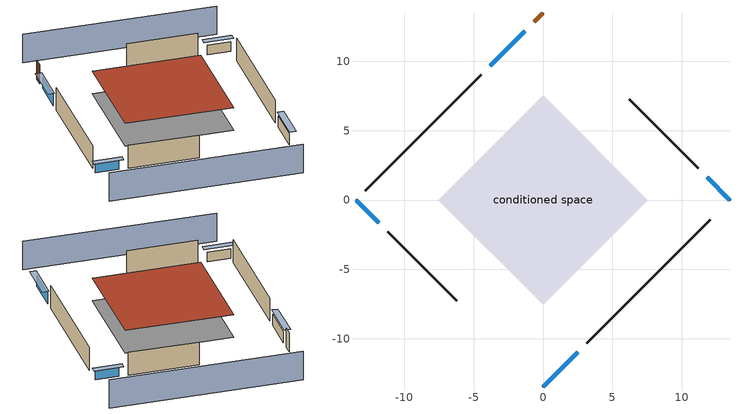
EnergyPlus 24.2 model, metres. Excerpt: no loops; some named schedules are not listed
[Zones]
conditioned space
 floor outside (Floor1 construction): -7.55,0 0,7.55 7.55,0 0,-7.55 z0.61
 wall outside (AdiabaticWallConstruction 1): 0,13.49 -0.65,12.84 z0.61:2.64
 wall outside (AdiabaticWallConstruction): 0,-13.49 2.49,-11 / -1.3,12.19 -3.8,9.69 z0.61:1.8; -13.49,0 -11.85,-1.64 / 13.49,0 11.85,1.64 z0.61:1.62
 wall outside (Wall1 construction): 3.15,-10.34 12.07,-1.42 z0.61:3.05
 wall outside (Wall2 construction): -11.19,-2.3 -6.24,-7.25 z0.61:3.05
 wall outside (Wall3 construction): -4.45,9.04 -12.83,0.66 z0.61:3.05
 wall outside (Wall4 construction): 11.19,2.3 6.24,7.25 z0.61:3.05
 window (WindowConstruction): 0,-13.49 2.49,-11 z0.61:1.8
 window (WindowConstruction 1): -13.49,0 -11.85,-1.64 z0.61:1.62
 window (WindowConstruction 2): -1.3,12.18 -3.8,9.69 z0.61:1.8
 window (WindowConstruction 3): 13.49,0 11.85,1.64 z0.61:1.62
 door (Door): 0,13.49 -0.65,12.84 z0.61:2.64
 roof outside (Roof1 construction): 0,7.55 -7.55,0 0,-7.55 7.55,0 z3.05
shading: -16.72,-3.23 -3.23,-16.72 / 16.72,3.23 3.23,16.72 z0:3.05; 2.71,-10.78 -0.22,-13.7 0.22,-14.13 3.14,-11.21 z2.1; -11.63,-1.85 -13.7,0.22 -14.13,-0.22 -12.06,-2.29 z1.92; -4.01,9.48 -1.09,12.4 -1.52,12.83 -4.44,9.91 z2.1; 11.63,1.85 13.7,-0.22 14.13,0.22 12.06,2.29 z1.92
[Building]
Building 1: Terrain=Suburbs
[Site:Location]
Northwest Alabama R_AL: Latitude {deg}=34.75; Longitude {deg}=-87.61; Time Zone {hr}=-6; Elevation {m}=171; Keep Site Location Information=Yes
[Site:GroundTemperature:Shallow]
12.8734, 11.0521, 10.9063, 11.7706, 15.2402, 18.6936, 21.6876, 23.5842, 23.7453, 22.2028, 19.2852, 15.9376
[Site:WaterMainsTemperature]
Calculation Method=Schedule; Temperature Schedule=mains temperature schedule
[Material] Roughness=Rough; Thermal Absorptance=0.9
Name | Thickness {m} | Conductivity {W/m-K} | Density {kg/m3} | Specific Heat {J/kg-K} | Solar Absorptance | Visible Absorptance
asphalt or fiberglass shingles | 0.00635 | 0.162714 | 1121.4 | 1465.45 | 0.85 | 0.85
brick veneer | 0.1016 | 0.793375 | 1762.2 | 795.53 | 0.85 | 0.85
door material | 0.04445 | 0.0612267 | 512.64 | 1214.23 | 0.7 | 0.7
floor covering | 0.0127 | 0.0433444 | 54.468 | 1339.84 | 0.6 | 0.6
floor rigid ins; roof rigid ins | 0.051816 | 0.029427 | 32.04 | 1214.23 | 0.7 | 0.7
floor stud and cavity | 0.1397 | 0.0893242 | 92.3553 | 1139.71 | 0.7 | 0.7
furniture material conditioned space 1 | 0.1524 | 0.115458 | 640.8 | 1214.23 | 0.6 | 0.6
gypsum board | 0.0127 | 0.160291 | 801 | 837.4 | 0.6 | 0.6
osb sheathing 0.5 in. | 0.0127 | 0.115458 | 512.64 | 1214.23 | 0.7 | 0.7
osb sheathing 0.75 in. | 0.01905 | 0.115458 | 512.64 | 1214.23 | 0.7 | 0.7
roof stud and cavity | 0.2032 | 0.133729 | 78.34581 | 1123.46 | 0.7 | 0.7
wall rigid ins | 0.512978 | 0.029427 | 32.04 | 1214.23 | 0.7 | 0.7
wall stud and cavity | 0.1397 | 0.0783884 | 139.0536 | 1170.24 | 0.7 | 0.7
wall stud and cavity 1 | 0.0889 | 0.380278 | 52.3479 | 1209.89 | 0.7 | 0.7
wall stud and cavity 2 | 0.0889 | 0.391764 | 83.0341 | 1211.67 | 0.7 | 0.7
wood siding; wood siding 1 | 0.0254 | 0.102417 | 544.68 | 1172.36 | 0.7 | 0.7
[WindowMaterial:SimpleGlazingSystem]
WindowMaterial: U-Factor {W/m2-K}=6.58648; Solar Heat Gain Coefficient=0.76
[Construction]
AdiabaticWallConstruction: wood siding, wall rigid ins, wall stud and cavity 1, gypsum board
AdiabaticWallConstruction 1: wood siding 1, wall rigid ins, wall stud and cavity 1, gypsum board
Door: door material
Floor1 construction: floor stud and cavity, floor rigid ins, osb sheathing 0.75 in., floor covering
furniture construction conditioned space 1: furniture material conditioned space 1
PartitionWallConstruction: gypsum board, wall stud and cavity 2, gypsum board
Roof1 construction: asphalt or fiberglass shingles, roof rigid ins, osb sheathing 0.75 in., roof stud and cavity, gypsum board
Wall1 construction; Wall2 construction; Wall3 construction; Wall4 construction: brick veneer, osb sheathing 0.5 in., wall stud and cavity, gypsum board
WindowConstruction; WindowConstruction 1; WindowConstruction 2; WindowConstruction 3: WindowMaterial
[Zone]
conditioned space: Multiplier=1; Volume {m3}=278.185; Part of Total Floor Area=Yes
[Space]
conditioned space 1: Zone=conditioned space; Volume {m3}=278.185
[SurfaceProperty:IncidentSolarMultiplier] Incident Solar Multiplier=1; Incident Solar Multiplier Schedule=trans schedule winter=0.85 summer=0.7
Window1; Window2; Window3; Window4
[InternalMass] Zone or ZoneList=conditioned space; Space or SpaceList=conditioned space 1
Name | Construction | Surface Area {m2}
furniture mass conditioned space 1 | furniture construction conditioned space 1 | 45.63397
partition wall mass | PartitionWallConstruction | 114.085
[Lights]
interior lighting: Zone or ZoneList or Space or SpaceList=conditioned space 1; Schedule=lighting_interior; Design Level Calculation Method=LightingLevel; Lighting Level {W}=234.641; Return Air Fraction=0; Fraction Radiant=0.6; Fraction Visible=0.2; Fraction Replaceable=1
[People]
occupants: Zone or ZoneList or Space or SpaceList=conditioned space 1; Number of People Schedule=occupants; Number of People Calculation Method=People; Number of People=3; Fraction Radiant=0.314171; Sensible Heat Fraction=0.56303; Activity Level Schedule=occupants activity schedule; Carbon Dioxide Generation Rate {m3/s-W}=0; Enable ASHRAE 55 Comfort Warnings=No; Mean Radiant Temperature Calculation Type=EnclosureAveraged
[ElectricEquipment] Zone or ZoneList or Space or SpaceList=conditioned space 1; Design Level Calculation Method=EquipmentLevel
Name | Schedule | Design Level {W} | Fraction Latent | Fraction Radiant | Fraction Lost
ceiling fan | ceiling_fan | 23.8142 | 0 | 0.558 | 0
clothes dryer | clothes_dryer | 8102.33 | 0.015 | 0.081 | 0.85
clothes washer | clothes_washer | 537.7 | 0.03 | 0.162 | 0.7
cooking range | cooking_range | 1562.5 | 0.08 | 0.432 | 0.2
dishwasher | dishwasher | 658.906 | 0.3 | 0.18 | 0.4
fridge | fridge schedule | 54.7945 | 0 | 0.6 | 0
fridge 1 | fridge schedule 1 | 146.064 | 0 | 0.6 | 0
mech vent bath fan 0 | mech vent bath fan 0 schedule | 30 | 0 | 0 | 1
mech vent house fan | mech vent house fan schedule | 0 | 0 | 0 | 1
mech vent house fan cfis | mech vent house fan cfis schedule | 0 | 0 | 0 | 0
mech vent range fan 0 | mech vent range fan 0 schedule | 30 | 0 | 0 | 1
misc plug loads | plug_loads_other | 446.018 | 0.021 | 0.558 | 0.049
misc tv | plug_loads_tv | 664.96 | 0 | 0.6 | 0
misc well pump | misc well pump schedule | 89.7824 | 0 | 0 | 1
whole house fan | Always On Discrete | 0 | 0 | 0 | 1
[OtherEquipment] Zone or ZoneList or Space or SpaceList=conditioned space 1; Design Level Calculation Method=EquipmentLevel
Name | Fuel Type | Schedule | Design Level {W} | Fraction Latent | Fraction Radiant | Fraction Lost
clothes dryer 1 | Electricity | clothes_dryer | 0 | 0.015 | 0.081 | 0.85
cooking range 1 | Electricity | cooking_range | 0 | 0.08 | 0.432 | 0.2
general water use latent | None | general water use schedule | 58.3323 | 1 | 0 | 0
general water use sensible | None | general water use schedule | -57.489 | 0 | 0.6 | 0
mech vent house fan latent load | None | Always On Discrete | 0 | 1 | 0 | 0
mech vent house fan sensible load | None | Always On Discrete | 0 | 0 | 0 | 0
water heater energy adjustment1 | Electricity | Always On Discrete | 0.01 | 0 | 0 | 1
[ZoneInfiltration:DesignFlowRate] Zone or ZoneList or Space or SpaceList=conditioned space 1; Schedule=Always On Discrete; Design Flow Rate Calculation Method=Flow/Zone; Design Flow Rate {m3/s}=0
infil flow; natural vent flow; whole house fan flow
[AvailabilityManager:Scheduled]
central ac and furnace airloop Availability Manager: Schedule=Always On Discrete
[WaterUse:Equipment]
dishwasher: Peak Flow Rate {m3/s}=5.53472e-06; Flow Rate Fraction Schedule=hot_water_dishwasher
[Exterior:Lights]
exterior lighting: Schedule=exterior lighting schedule; Design Level {W}=9.28603
[EnergyManagementSystem:GlobalVariable]
central_ac_and_furnace_airloop_Fan_RTF
infil_program_Qfan
infil_program_Qinf
natural_vent_program_Qnv
natural_vent_program_Qwhf
[EnergyManagementSystem:Sensor]
Name | Output:Variable or Output:Meter Index Key | Output:Variable or Output:Meter
airflow_gain | infil flow | Infiltration Sensible Heat Gain Energy
airflow_gain_1 | natural vent flow | Infiltration Sensible Heat Gain Energy
airflow_gain_2 | whole house fan flow | Infiltration Sensible Heat Gain Energy
airflow_loss | infil flow | Infiltration Sensible Heat Loss Energy
airflow_loss_1 | natural vent flow | Infiltration Sensible Heat Loss Energy
airflow_loss_2 | whole house fan flow | Infiltration Sensible Heat Loss Energy
clg_load_cond |  | Cooling:EnergyTransfer:Zone:CONDITIONED SPACE
clg_sp_s; clg_sp_s_1 | cooling setpoint | Schedule Value
clothes_dryer_exhaust_0_sch_s | clothes_dryer | Schedule Value
cool_season | cooling season schedule | Schedule Value
htg_load_cond |  | Heating:EnergyTransfer:Zone:CONDITIONED SPACE
htg_sp_s; htg_sp_s_1 | heating setpoint | Schedule Value
hvac_availability_schedule_s | hvac availability schedule | Schedule Value
ig_ee_conv | ceiling fan | Electric Equipment Convective Heating Energy
ig_ee_conv_1 | clothes dryer | Electric Equipment Convective Heating Energy
ig_ee_conv_10 | whole house fan | Electric Equipment Convective Heating Energy
ig_ee_conv_3 | cooking range | Electric Equipment Convective Heating Energy
ig_ee_conv_4 | dishwasher | Electric Equipment Convective Heating Energy
ig_ee_conv_5 | fridge | Electric Equipment Convective Heating Energy
ig_ee_conv_6 | fridge 1 | Electric Equipment Convective Heating Energy
ig_ee_conv_7 | misc plug loads | Electric Equipment Convective Heating Energy
ig_ee_conv_8 | misc tv | Electric Equipment Convective Heating Energy
ig_ee_conv_9 | misc well pump | Electric Equipment Convective Heating Energy
ig_ee_rad | ceiling fan | Electric Equipment Radiant Heating Energy
ig_ee_rad_1 | clothes dryer | Electric Equipment Radiant Heating Energy
ig_ee_rad_10 | whole house fan | Electric Equipment Radiant Heating Energy
ig_ee_rad_3 | cooking range | Electric Equipment Radiant Heating Energy
ig_ee_rad_4 | dishwasher | Electric Equipment Radiant Heating Energy
ig_ee_rad_5 | fridge | Electric Equipment Radiant Heating Energy
ig_ee_rad_6 | fridge 1 | Electric Equipment Radiant Heating Energy
ig_ee_rad_7 | misc plug loads | Electric Equipment Radiant Heating Energy
ig_ee_rad_8 | misc tv | Electric Equipment Radiant Heating Energy
ig_ee_rad_9 | misc well pump | Electric Equipment Radiant Heating Energy
ig_lgt_conv | interior lighting | Lights Convective Heating Energy
ig_lgt_rad | interior lighting | Lights Radiant Heating Energy
ig_lgt_vis | interior lighting | Lights Visible Radiation Heating Energy
ig_oe_conv | clothes dryer 1 | Other Equipment Convective Heating Energy
ig_oe_conv_1 | cooking range 1 | Other Equipment Convective Heating Energy
ig_oe_conv_2 | general water use latent | Other Equipment Convective Heating Energy
ig_oe_conv_3 | general water use sensible | Other Equipment Convective Heating Energy
ig_oe_conv_4 | water heater energy adjustment1 | Other Equipment Convective Heating Energy
ig_oe_rad | clothes dryer 1 | Other Equipment Radiant Heating Energy
ig_oe_rad_1 | cooking range 1 | Other Equipment Radiant Heating Energy
ig_oe_rad_2 | general water use latent | Other Equipment Radiant Heating Energy
ig_oe_rad_3 | general water use sensible | Other Equipment Radiant Heating Energy
ig_oe_rad_4 | water heater energy adjustment1 | Other Equipment Radiant Heating Energy
ig_ppl_conv | occupants | People Convective Heating Energy
ig_ppl_rad | occupants | People Radiant Heating Energy
im_conv | furniture mass conditioned space 1 | Surface Inside Face Convection Heat Gain Energy
im_conv_1 | partition wall mass | Surface Inside Face Convection Heat Gain Energy
im_ig | furniture mass conditioned space 1 | Surface Inside Face Internal Gains Radiation Heat Gain Energy
im_ig_1 | partition wall mass | Surface Inside Face Internal Gains Radiation Heat Gain Energy
im_lgt | furniture mass conditioned space 1 | Surface Inside Face Lights Radiation Heat Gain Energy
im_lgt_1 | partition wall mass | Surface Inside Face Lights Radiation Heat Gain Energy
im_sol | furniture mass conditioned space 1 | Surface Inside Face Solar Radiation Heat Gain Energy
im_sol_1 | partition wall mass | Surface Inside Face Solar Radiation Heat Gain Energy
im_surf | furniture mass conditioned space 1 | Surface Inside Face Net Surface Thermal Radiation Heat Gain Energy
im_surf_1 | partition wall mass | Surface Inside Face Net Surface Thermal Radiation Heat Gain Energy
mech_vent_bath_fan_0_sch_s | mech vent bath fan 0 schedule | Schedule Value
mech_vent_range_fan_0_sch_s | mech vent range fan 0 schedule | Schedule Value
mv_conv | mech vent bath fan 0 | Electric Equipment Convective Heating Energy
mv_conv_1 | mech vent house fan | Electric Equipment Convective Heating Energy
mv_conv_2 | mech vent house fan cfis | Electric Equipment Convective Heating Energy
mv_conv_3 | mech vent range fan 0 | Electric Equipment Convective Heating Energy
mv_conv_4 | mech vent house fan latent load | Other Equipment Convective Heating Energy
mv_conv_5 | mech vent house fan sensible load | Other Equipment Convective Heating Energy
mv_rad | mech vent bath fan 0 | Electric Equipment Radiant Heating Energy
mv_rad_1 | mech vent house fan | Electric Equipment Radiant Heating Energy
mv_rad_2 | mech vent house fan cfis | Electric Equipment Radiant Heating Energy
mv_rad_3 | mech vent range fan 0 | Electric Equipment Radiant Heating Energy
mv_rad_4 | mech vent house fan latent load | Other Equipment Radiant Heating Energy
mv_rad_5 | mech vent house fan sensible load | Other Equipment Radiant Heating Energy
natural_vent_s | natural vent schedule | Schedule Value
out_pb_s |  | Site Outdoor Air Barometric Pressure
out_wt_s |  | Site Outdoor Air Humidity Ratio
site_vw_s |  | Site Wind Speed
ss_back_out | Window1 | Surface Window Shortwave from Zone Back Out Window Heat Transfer Rate
ss_back_out_1 | Window2 | Surface Window Shortwave from Zone Back Out Window Heat Transfer Rate
[Schedule:Day:Interval]
trans schedule winter=0.85 summer=0.7 day; trans schedule winter=0.85 summer=0.7 day 2: No, 24:00, 0.85
trans schedule winter=0.85 summer=0.7 day 1: No, 24:00, 0.7
trans schedule winter=0.85 summer=0.7 default day; mech vent bath fan 0 schedule default day; mech vent range fan 0 schedule default day; misc well pump schedule default day; general water use schedule default day; exterior lighting schedule default day: No, 24:00, 0
mech vent bath fan 0 schedule day: No, 01:00, 1, 24:00, 0
mech vent range fan 0 schedule day: No, 18:00, 0, 19:00, 1, 24:00, 0
misc well pump schedule day: No, 01:00, 0.511628, 02:00, 0.267442, 03:00, 0.22093, 04:00, 0.174419, 05:00, 0.186047, 06:00, 0.209302, 07:00, 0.302326, 09:00, 0.383721, 10:00, 0.372093, 12:00, 0.383721, 15:00, 0.372093, 16:00, 0.383721, 17:00, 0.523256, 18:00, 0.662791, 19:00, 0.767442, 20:00, 0.883721, 21:00, 0.94186, 22:00, 1, 23:00, 0.872093, 24:00, 0.755814
general water use schedule day: No, 01:00, 0.315068, 03:00, 0.287671, 04:00, 0.342466, 05:00, 0.369863, 06:00, 0.520548, 07:00, 0.60274, 08:00, 0.534247, 10:00, 0.506849, 11:00, 0.465753, 14:00, 0.479452, 15:00, 0.534247, 16:00, 0.589041, 17:00, 0.69863, 18:00, 0.876712, 19:00, 0.890411, 20:00, 0.986301, 21:00, 1, 22:00, 0.863014, 23:00, 0.616438, 24:00, 0.465753
exterior lighting schedule day: No, 01:00, 0.566667, 03:00, 0.524167, 05:00, 0.495833, 06:00, 0.5525, 07:00, 0.623333, 08:00, 0.580833, 09:00, 0.439167, 10:00, 0.354167, 12:00, 0.34, 13:00, 0.354167, 14:00, 0.396667, 15:00, 0.425, 16:00, 0.495833, 17:00, 0.623333, 18:00, 0.793333, 19:00, 0.906667, 20:00, 0.963333, 21:00, 0.991667, 22:00, 0.920833, 23:00, 0.793333, 24:00, 0.665833
exterior lighting schedule day 1: No, 01:00, 0.528571, 03:00, 0.488929, 05:00, 0.4625, 06:00, 0.515357, 07:00, 0.581429, 08:00, 0.541786, 09:00, 0.409643, 10:00, 0.330357, 12:00, 0.317143, 13:00, 0.330357, 14:00, 0.37, 15:00, 0.396429, 16:00, 0.4625, 17:00, 0.581429, 18:00, 0.74, 19:00, 0.845714, 20:00, 0.898571, 21:00, 0.925, 22:00, 0.858929, 23:00, 0.74, 24:00, 0.621071
exterior lighting schedule day 10: No, 01:00, 0.552381, 03:00, 0.510952, 05:00, 0.483333, 06:00, 0.538571, 07:00, 0.607619, 08:00, 0.56619, 09:00, 0.428095, 10:00, 0.345238, 12:00, 0.331429, 13:00, 0.345238, 14:00, 0.386667, 15:00, 0.414286, 16:00, 0.483333, 17:00, 0.607619, 18:00, 0.773333, 19:00, 0.88381, 20:00, 0.939048, 21:00, 0.966667, 22:00, 0.897619, 23:00, 0.773333, 24:00, 0.649048
exterior lighting schedule day 11: No, 01:00, 0.571429, 03:00, 0.528571, 05:00, 0.5, 06:00, 0.557143, 07:00, 0.628571, 08:00, 0.585714, 09:00, 0.442857, 10:00, 0.357143, 12:00, 0.342857, 13:00, 0.357143, 14:00, 0.4, 15:00, 0.428571, 16:00, 0.5, 17:00, 0.628571, 18:00, 0.8, 19:00, 0.914286, 20:00, 0.971429, 21:00, 1, 22:00, 0.928571, 23:00, 0.8, 24:00, 0.671429
exterior lighting schedule day 2: No, 01:00, 0.485714, 03:00, 0.449286, 05:00, 0.425, 06:00, 0.473571, 07:00, 0.534286, 08:00, 0.497857, 09:00, 0.376429, 10:00, 0.303571, 12:00, 0.291429, 13:00, 0.303571, 14:00, 0.34, 15:00, 0.364286, 16:00, 0.425, 17:00, 0.534286, 18:00, 0.68, 19:00, 0.777143, 20:00, 0.825714, 21:00, 0.85, 22:00, 0.789286, 23:00, 0.68, 24:00, 0.570714
exterior lighting schedule day 3: No, 01:00, 0.442857, 03:00, 0.409643, 05:00, 0.3875, 06:00, 0.431786, 07:00, 0.487143, 08:00, 0.453929, 09:00, 0.343214, 10:00, 0.276786, 12:00, 0.265714, 13:00, 0.276786, 14:00, 0.31, 15:00, 0.332143, 16:00, 0.3875, 17:00, 0.487143, 18:00, 0.62, 19:00, 0.708571, 20:00, 0.752857, 21:00, 0.775, 22:00, 0.719643, 23:00, 0.62, 24:00, 0.520357
exterior lighting schedule day 4: No, 01:00, 0.4, 03:00, 0.37, 05:00, 0.35, 06:00, 0.39, 07:00, 0.44, 08:00, 0.41, 09:00, 0.31, 10:00, 0.25, 12:00, 0.24, 13:00, 0.25, 14:00, 0.28, 15:00, 0.3, 16:00, 0.35, 17:00, 0.44, 18:00, 0.56, 19:00, 0.64, 20:00, 0.68, 21:00, 0.7, 22:00, 0.65, 23:00, 0.56, 24:00, 0.47
exterior lighting schedule day 5: No, 01:00, 0.380952, 03:00, 0.352381, 05:00, 0.333333, 06:00, 0.371429, 07:00, 0.419048, 08:00, 0.390476, 09:00, 0.295238, 10:00, 0.238095, 12:00, 0.228571, 13:00, 0.238095, 14:00, 0.266667, 15:00, 0.285714, 16:00, 0.333333, 17:00, 0.419048, 18:00, 0.533333, 19:00, 0.609524, 20:00, 0.647619, 21:00, 0.666667, 22:00, 0.619048, 23:00, 0.533333, 24:00, 0.447619
exterior lighting schedule day 6: No, 01:00, 0.390476, 03:00, 0.36119, 05:00, 0.341667, 06:00, 0.380714, 07:00, 0.429524, 08:00, 0.400238, 09:00, 0.302619, 10:00, 0.244048, 12:00, 0.234286, 13:00, 0.244048, 14:00, 0.273333, 15:00, 0.292857, 16:00, 0.341667, 17:00, 0.429524, 18:00, 0.546667, 19:00, 0.624762, 20:00, 0.66381, 21:00, 0.683333, 22:00, 0.634524, 23:00, 0.546667, 24:00, 0.45881
exterior lighting schedule day 7: No, 01:00, 0.419048, 03:00, 0.387619, 05:00, 0.366667, 06:00, 0.408571, 07:00, 0.460952, 08:00, 0.429524, 09:00, 0.324762, 10:00, 0.261905, 12:00, 0.251429, 13:00, 0.261905, 14:00, 0.293333, 15:00, 0.314286, 16:00, 0.366667, 17:00, 0.460952, 18:00, 0.586667, 19:00, 0.670476, 20:00, 0.712381, 21:00, 0.733333, 22:00, 0.680952, 23:00, 0.586667, 24:00, 0.492381
exterior lighting schedule day 8: No, 01:00, 0.466667, 03:00, 0.431667, 05:00, 0.408333, 06:00, 0.455, 07:00, 0.513333, 08:00, 0.478333, 09:00, 0.361667, 10:00, 0.291667, 12:00, 0.28, 13:00, 0.291667, 14:00, 0.326667, 15:00, 0.35, 16:00, 0.408333, 17:00, 0.513333, 18:00, 0.653333, 19:00, 0.746667, 20:00, 0.793333, 21:00, 0.816667, 22:00, 0.758333, 23:00, 0.653333, 24:00, 0.548333
exterior lighting schedule day 9: No, 01:00, 0.509524, 03:00, 0.47131, 05:00, 0.445833, 06:00, 0.496786, 07:00, 0.560476, 08:00, 0.522262, 09:00, 0.394881, 10:00, 0.318452, 12:00, 0.305714, 13:00, 0.318452, 14:00, 0.356667, 15:00, 0.382143, 16:00, 0.445833, 17:00, 0.560476, 18:00, 0.713333, 19:00, 0.815238, 20:00, 0.86619, 21:00, 0.891667, 22:00, 0.827976, 23:00, 0.713333, 24:00, 0.59869
[Schedule:Week:Daily]
trans schedule winter=0.85 summer=0.7 Week Rule - Jan1-Mar31: trans schedule winter=0.85 summer=0.7 day, trans schedule winter=0.85 summer=0.7 day, trans schedule winter=0.85 summer=0.7 day, trans schedule winter=0.85 summer=0.7 day, trans schedule winter=0.85 summer=0.7 day, trans schedule winter=0.85 summer=0.7 day, trans schedule winter=0.85 summer=0.7 day, trans schedule winter=0.85 summer=0.7 default day, trans schedule winter=0.85 summer=0.7 default day, trans schedule winter=0.85 summer=0.7 default day, trans schedule winter=0.85 summer=0.7 default day, trans schedule winter=0.85 summer=0.7 default day
trans schedule winter=0.85 summer=0.7 Week Rule - Apr1-Oct27: trans schedule winter=0.85 summer=0.7 day 1, trans schedule winter=0.85 summer=0.7 day 1, trans schedule winter=0.85 summer=0.7 day 1, trans schedule winter=0.85 summer=0.7 day 1, trans schedule winter=0.85 summer=0.7 day 1, trans schedule winter=0.85 summer=0.7 day 1, trans schedule winter=0.85 summer=0.7 day 1, trans schedule winter=0.85 summer=0.7 default day, trans schedule winter=0.85 summer=0.7 default day, trans schedule winter=0.85 summer=0.7 default day, trans schedule winter=0.85 summer=0.7 default day, trans schedule winter=0.85 summer=0.7 default day
trans schedule winter=0.85 summer=0.7 Week Rule - Oct28-Nov3: trans schedule winter=0.85 summer=0.7 day 1, trans schedule winter=0.85 summer=0.7 day 1, trans schedule winter=0.85 summer=0.7 day 1, trans schedule winter=0.85 summer=0.7 day 1, trans schedule winter=0.85 summer=0.7 day 2, trans schedule winter=0.85 summer=0.7 day 2, trans schedule winter=0.85 summer=0.7 day 2, trans schedule winter=0.85 summer=0.7 default day, trans schedule winter=0.85 summer=0.7 default day, trans schedule winter=0.85 summer=0.7 default day, trans schedule winter=0.85 summer=0.7 default day, trans schedule winter=0.85 summer=0.7 default day
trans schedule winter=0.85 summer=0.7 Week Rule - Nov4-Dec31: trans schedule winter=0.85 summer=0.7 day 2, trans schedule winter=0.85 summer=0.7 day 2, trans schedule winter=0.85 summer=0.7 day 2, trans schedule winter=0.85 summer=0.7 day 2, trans schedule winter=0.85 summer=0.7 day 2, trans schedule winter=0.85 summer=0.7 day 2, trans schedule winter=0.85 summer=0.7 day 2, trans schedule winter=0.85 summer=0.7 default day, trans schedule winter=0.85 summer=0.7 default day, trans schedule winter=0.85 summer=0.7 default day, trans schedule winter=0.85 summer=0.7 default day, trans schedule winter=0.85 summer=0.7 default day
mech vent bath fan 0 schedule Week Rule - Jan1-Dec31: mech vent bath fan 0 schedule day, mech vent bath fan 0 schedule day, mech vent bath fan 0 schedule day, mech vent bath fan 0 schedule day, mech vent bath fan 0 schedule day, mech vent bath fan 0 schedule day, mech vent bath fan 0 schedule day, mech vent bath fan 0 schedule default day, mech vent bath fan 0 schedule default day, mech vent bath fan 0 schedule default day, mech vent bath fan 0 schedule default day, mech vent bath fan 0 schedule default day
mech vent range fan 0 schedule Week Rule - Jan1-Dec31: mech vent range fan 0 schedule day, mech vent range fan 0 schedule day, mech vent range fan 0 schedule day, mech vent range fan 0 schedule day, mech vent range fan 0 schedule day, mech vent range fan 0 schedule day, mech vent range fan 0 schedule day, mech vent range fan 0 schedule default day, mech vent range fan 0 schedule default day, mech vent range fan 0 schedule default day, mech vent range fan 0 schedule default day, mech vent range fan 0 schedule default day
misc well pump schedule Week Rule - Jan1-Dec31: misc well pump schedule day, misc well pump schedule day, misc well pump schedule day, misc well pump schedule day, misc well pump schedule day, misc well pump schedule day, misc well pump schedule day, misc well pump schedule default day, misc well pump schedule default day, misc well pump schedule default day, misc well pump schedule default day, misc well pump schedule default day
general water use schedule Week Rule - Jan1-Dec31: general water use schedule day, general water use schedule day, general water use schedule day, general water use schedule day, general water use schedule day, general water use schedule day, general water use schedule day, general water use schedule default day, general water use schedule default day, general water use schedule default day, general water use schedule default day, general water use schedule default day
exterior lighting schedule Week Rule - Jan1-Jan27: exterior lighting schedule day, exterior lighting schedule day, exterior lighting schedule day, exterior lighting schedule day, exterior lighting schedule day, exterior lighting schedule day, exterior lighting schedule day, exterior lighting schedule default day, exterior lighting schedule default day, exterior lighting schedule default day, exterior lighting schedule default day, exterior lighting schedule default day
exterior lighting schedule Week Rule - Jan28-Feb3: exterior lighting schedule day, exterior lighting schedule day, exterior lighting schedule day, exterior lighting schedule day, exterior lighting schedule day 1, exterior lighting schedule day 1, exterior lighting schedule day 1, exterior lighting schedule default day, exterior lighting schedule default day, exterior lighting schedule default day, exterior lighting schedule default day, exterior lighting schedule default day
exterior lighting schedule Week Rule - Feb4-Feb24: exterior lighting schedule day 1, exterior lighting schedule day 1, exterior lighting schedule day 1, exterior lighting schedule day 1, exterior lighting schedule day 1, exterior lighting schedule day 1, exterior lighting schedule day 1, exterior lighting schedule default day, exterior lighting schedule default day, exterior lighting schedule default day, exterior lighting schedule default day, exterior lighting schedule default day
exterior lighting schedule Week Rule - Feb25-Mar3: exterior lighting schedule day 1, exterior lighting schedule day 1, exterior lighting schedule day 1, exterior lighting schedule day 1, exterior lighting schedule day 2, exterior lighting schedule day 2, exterior lighting schedule day 2, exterior lighting schedule default day, exterior lighting schedule default day, exterior lighting schedule default day, exterior lighting schedule default day, exterior lighting schedule default day
exterior lighting schedule Week Rule - Mar4-Mar31: exterior lighting schedule day 2, exterior lighting schedule day 2, exterior lighting schedule day 2, exterior lighting schedule day 2, exterior lighting schedule day 2, exterior lighting schedule day 2, exterior lighting schedule day 2, exterior lighting schedule default day, exterior lighting schedule default day, exterior lighting schedule default day, exterior lighting schedule default day, exterior lighting schedule default day
exterior lighting schedule Week Rule - Apr1-Apr28: exterior lighting schedule day 3, exterior lighting schedule day 3, exterior lighting schedule day 3, exterior lighting schedule day 3, exterior lighting schedule day 3, exterior lighting schedule day 3, exterior lighting schedule day 3, exterior lighting schedule default day, exterior lighting schedule default day, exterior lighting schedule default day, exterior lighting schedule default day, exterior lighting schedule default day
exterior lighting schedule Week Rule - Apr29-May5: exterior lighting schedule day 3, exterior lighting schedule day 3, exterior lighting schedule day 4, exterior lighting schedule day 4, exterior lighting schedule day 4, exterior lighting schedule day 4, exterior lighting schedule day 4, exterior lighting schedule default day, exterior lighting schedule default day, exterior lighting schedule default day, exterior lighting schedule default day, exterior lighting schedule default day
exterior lighting schedule Week Rule - May6-May26: exterior lighting schedule day 4, exterior lighting schedule day 4, exterior lighting schedule day 4, exterior lighting schedule day 4, exterior lighting schedule day 4, exterior lighting schedule day 4, exterior lighting schedule day 4, exterior lighting schedule default day, exterior lighting schedule default day, exterior lighting schedule default day, exterior lighting schedule default day, exterior lighting schedule default day
exterior lighting schedule Week Rule - May27-Jun2: exterior lighting schedule day 4, exterior lighting schedule day 4, exterior lighting schedule day 4, exterior lighting schedule day 4, exterior lighting schedule day 4, exterior lighting schedule day 5, exterior lighting schedule day 5, exterior lighting schedule default day, exterior lighting schedule default day, exterior lighting schedule default day, exterior lighting schedule default day, exterior lighting schedule default day
exterior lighting schedule Week Rule - Jun3-Jun30: exterior lighting schedule day 5, exterior lighting schedule day 5, exterior lighting schedule day 5, exterior lighting schedule day 5, exterior lighting schedule day 5, exterior lighting schedule day 5, exterior lighting schedule day 5, exterior lighting schedule default day, exterior lighting schedule default day, exterior lighting schedule default day, exterior lighting schedule default day, exterior lighting schedule default day
exterior lighting schedule Week Rule - Jul1-Jul28: exterior lighting schedule day 6, exterior lighting schedule day 6, exterior lighting schedule day 6, exterior lighting schedule day 6, exterior lighting schedule day 6, exterior lighting schedule day 6, exterior lighting schedule day 6, exterior lighting schedule default day, exterior lighting schedule default day, exterior lighting schedule default day, exterior lighting schedule default day, exterior lighting schedule default day
exterior lighting schedule Week Rule - Jul29-Aug4: exterior lighting schedule day 6, exterior lighting schedule day 6, exterior lighting schedule day 6, exterior lighting schedule day 7, exterior lighting schedule day 7, exterior lighting schedule day 7, exterior lighting schedule day 7, exterior lighting schedule default day, exterior lighting schedule default day, exterior lighting schedule default day, exterior lighting schedule default day, exterior lighting schedule default day
exterior lighting schedule Week Rule - Aug5-Aug25: exterior lighting schedule day 7, exterior lighting schedule day 7, exterior lighting schedule day 7, exterior lighting schedule day 7, exterior lighting schedule day 7, exterior lighting schedule day 7, exterior lighting schedule day 7, exterior lighting schedule default day, exterior lighting schedule default day, exterior lighting schedule default day, exterior lighting schedule default day, exterior lighting schedule default day
exterior lighting schedule Week Rule - Aug26-Sep1: exterior lighting schedule day 7, exterior lighting schedule day 7, exterior lighting schedule day 7, exterior lighting schedule day 7, exterior lighting schedule day 7, exterior lighting schedule day 7, exterior lighting schedule day 8, exterior lighting schedule default day, exterior lighting schedule default day, exterior lighting schedule default day, exterior lighting schedule default day, exterior lighting schedule default day
exterior lighting schedule Week Rule - Sep2-Sep29: exterior lighting schedule day 8, exterior lighting schedule day 8, exterior lighting schedule day 8, exterior lighting schedule day 8, exterior lighting schedule day 8, exterior lighting schedule day 8, exterior lighting schedule day 8, exterior lighting schedule default day, exterior lighting schedule default day, exterior lighting schedule default day, exterior lighting schedule default day, exterior lighting schedule default day
exterior lighting schedule Week Rule - Sep30-Oct6: exterior lighting schedule day 8, exterior lighting schedule day 9, exterior lighting schedule day 9, exterior lighting schedule day 9, exterior lighting schedule day 9, exterior lighting schedule day 9, exterior lighting schedule day 9, exterior lighting schedule default day, exterior lighting schedule default day, exterior lighting schedule default day, exterior lighting schedule default day, exterior lighting schedule default day
exterior lighting schedule Week Rule - Oct7-Oct27: exterior lighting schedule day 9, exterior lighting schedule day 9, exterior lighting schedule day 9, exterior lighting schedule day 9, exterior lighting schedule day 9, exterior lighting schedule day 9, exterior lighting schedule day 9, exterior lighting schedule default day, exterior lighting schedule default day, exterior lighting schedule default day, exterior lighting schedule default day, exterior lighting schedule default day
exterior lighting schedule Week Rule - Oct28-Nov3: exterior lighting schedule day 9, exterior lighting schedule day 9, exterior lighting schedule day 9, exterior lighting schedule day 9, exterior lighting schedule day 10, exterior lighting schedule day 10, exterior lighting schedule day 10, exterior lighting schedule default day, exterior lighting schedule default day, exterior lighting schedule default day, exterior lighting schedule default day, exterior lighting schedule default day
exterior lighting schedule Week Rule - Nov4-Nov24: exterior lighting schedule day 10, exterior lighting schedule day 10, exterior lighting schedule day 10, exterior lighting schedule day 10, exterior lighting schedule day 10, exterior lighting schedule day 10, exterior lighting schedule day 10, exterior lighting schedule default day, exterior lighting schedule default day, exterior lighting schedule default day, exterior lighting schedule default day, exterior lighting schedule default day
exterior lighting schedule Week Rule - Nov25-Dec1: exterior lighting schedule day 10, exterior lighting schedule day 10, exterior lighting schedule day 10, exterior lighting schedule day 10, exterior lighting schedule day 10, exterior lighting schedule day 10, exterior lighting schedule day 11, exterior lighting schedule default day, exterior lighting schedule default day, exterior lighting schedule default day, exterior lighting schedule default day, exterior lighting schedule default day
exterior lighting schedule Week Rule - Dec2-Dec31: exterior lighting schedule day 11, exterior lighting schedule day 11, exterior lighting schedule day 11, exterior lighting schedule day 11, exterior lighting schedule day 11, exterior lighting schedule day 11, exterior lighting schedule day 11, exterior lighting schedule default day, exterior lighting schedule default day, exterior lighting schedule default day, exterior lighting schedule default day, exterior lighting schedule default day
[Schedule:Year]
trans schedule winter=0.85 summer=0.7: trans schedule winter=0.85 summer=0.7 Week Rule - Jan1-Mar31, 1, 1, 3, 31, trans schedule winter=0.85 summer=0.7 Week Rule - Apr1-Oct27, 4, 1, 10, 27, trans schedule winter=0.85 summer=0.7 Week Rule - Oct28-Nov3, 10, 28, 11, 3, trans schedule winter=0.85 summer=0.7 Week Rule - Nov4-Dec31, 11, 4, 12, 31
mech vent bath fan 0 schedule: mech vent bath fan 0 schedule Week Rule - Jan1-Dec31, 1, 1, 12, 31
mech vent range fan 0 schedule: mech vent range fan 0 schedule Week Rule - Jan1-Dec31, 1, 1, 12, 31
misc well pump schedule: misc well pump schedule Week Rule - Jan1-Dec31, 1, 1, 12, 31
general water use schedule: general water use schedule Week Rule - Jan1-Dec31, 1, 1, 12, 31
exterior lighting schedule: exterior lighting schedule Week Rule - Jan1-Jan27, 1, 1, 1, 27, exterior lighting schedule Week Rule - Jan28-Feb3, 1, 28, 2, 3, exterior lighting schedule Week Rule - Feb4-Feb24, 2, 4, 2, 24, exterior lighting schedule Week Rule - Feb25-Mar3, 2, 25, 3, 3, exterior lighting schedule Week Rule - Mar4-Mar31, 3, 4, 3, 31, exterior lighting schedule Week Rule - Apr1-Apr28, 4, 1, 4, 28, exterior lighting schedule Week Rule - Apr29-May5, 4, 29, 5, 5, exterior lighting schedule Week Rule - May6-May26, 5, 6, 5, 26, exterior lighting schedule Week Rule - May27-Jun2, 5, 27, 6, 2, exterior lighting schedule Week Rule - Jun3-Jun30, 6, 3, 6, 30, exterior lighting schedule Week Rule - Jul1-Jul28, 7, 1, 7, 28, exterior lighting schedule Week Rule - Jul29-Aug4, 7, 29, 8, 4, exterior lighting schedule Week Rule - Aug5-Aug25, 8, 5, 8, 25, exterior lighting schedule Week Rule - Aug26-Sep1, 8, 26, 9, 1, exterior lighting schedule Week Rule - Sep2-Sep29, 9, 2, 9, 29, exterior lighting schedule Week Rule - Sep30-Oct6, 9, 30, 10, 6, exterior lighting schedule Week Rule - Oct7-Oct27, 10, 7, 10, 27, exterior lighting schedule Week Rule - Oct28-Nov3, 10, 28, 11, 3, exterior lighting schedule Week Rule - Nov4-Nov24, 11, 4, 11, 24, exterior lighting schedule Week Rule - Nov25-Dec1, 11, 25, 12, 1, exterior lighting schedule Week Rule - Dec2-Dec31, 12, 2, 12, 31
[Schedule:File] File=in.schedules.csv; Rows to Skip at Top=1; Number of Hours of Data=8760; Column Separator=Comma; Interpolate to Timestep=Yes; Minutes per Item=15; Adjust Schedule for Daylight Savings=Yes
Name | Column Number
lighting_interior | 5
occupants | 1
ceiling_fan | 4
clothes_dryer | 10
clothes_washer | 9
cooking_range | 11
dishwasher | 7
plug_loads_other | 2
plug_loads_tv | 3
[Schedule:Constant]
Name | Hourly Value
occupants activity schedule | 117.228
fridge schedule; fridge schedule 1 | 0
mech vent house fan schedule; mech vent house fan cfis schedule; Always On Discrete | 1
[Schedule:Compact]
mains temperature schedule: Through: 01/01, For: AllDays, Until: 24:00, 14.4022, Through: 01/02, For: AllDays, Until: 24:00, 14.3433, Through: 01/03, For: AllDays, Until: 24:00, 14.2867, Through: 01/04, For: AllDays, Until: 24:00, 14.2311, Through: 01/05, For: AllDays, Until: 24:00, 14.1778, Through: 01/06, For: AllDays, Until: 24:00, 14.1261, Through: 01/07, For: AllDays, Until: 24:00, 14.0767, Through: 01/08, For: AllDays, Until: 24:00, 14.0289, Through: 01/09, For: AllDays, Until: 24:00, 13.9833, Through: 01/10, For: AllDays, Until: 24:00, 13.9394, Through: 01/11, For: AllDays, Until: 24:00, 13.8978, Through: 01/12, For: AllDays, Until: 24:00, 13.8578, Through: 01/13, For: AllDays, Until: 24:00, 13.8194, Through: 01/14, For: AllDays, Until: 24:00, 13.7833, Through: 01/15, For: AllDays, Until: 24:00, 13.7494, Through: 01/16, For: AllDays, Until: 24:00, 13.7178, Through: 01/17, For: AllDays, Until: 24:00, 13.6878, Through: 01/18, For: AllDays, Until: 24:00, 13.6594, Through: 01/19, For: AllDays, Until: 24:00, 13.6333, Through: 01/20, For: AllDays, Until: 24:00, 13.6094, Through: 01/21, For: AllDays, Until: 24:00, 13.5878, Through: 01/22, For: AllDays, Until: 24:00, 13.5678, Through: 01/23, For: AllDays, Until: 24:00, 13.55, Through: 01/24, For: AllDays, Until: 24:00, 13.5344, Through: 01/25, For: AllDays, Until: 24:00, 13.5206, Through: 01/26, For: AllDays, Until: 24:00, 13.5089, Through: 01/27, For: AllDays, Until: 24:00, 13.4994, Through: 01/28, For: AllDays, Until: 24:00, 13.4917, Through: 01/29, For: AllDays, Until: 24:00, 13.4867, Through: 01/30, For: AllDays, Until: 24:00, 13.4833, Through: 01/31, For: AllDays, Until: 24:00, 13.4817, Through: 02/01, For: AllDays, Until: 24:00, 13.4828, Through: 02/02, For: AllDays, Until: 24:00, 13.4856, Through: 02/03, For: AllDays, Until: 24:00, 13.4906, Through: 02/04, For: AllDays, Until: 24:00, 13.4972, Through: 02/05, For: AllDays, Until: 24:00, 13.5067, Through: 02/06, For: AllDays, Until: 24:00, 13.5178, Through: 02/07, For: AllDays, Until: 24:00, 13.5311, Through: 02/08, For: AllDays, Until: 24:00, 13.5461, Through: 02/09, For: AllDays, Until: 24:00, 13.5639, Through: 02/10, For: AllDays, Until: 24:00, 13.5828, Through: 02/11, For: AllDays, Until: 24:00, 13.6044, Through: 02/12, For: AllDays, Until: 24:00, 13.6278, Through: 02/13, For: AllDays, Until: 24:00, 13.6533, Through: 02/14, For: AllDays, Until: 24:00, 13.6811, Through: 02/15, For: AllDays, Until: 24:00, 13.7106, Through: 02/16, For: AllDays, Until: 24:00, 13.7422, Through: 02/17, For: AllDays, Until: 24:00, 13.7756, Through: 02/18, For: AllDays, Until: 24:00, 13.8111, Through: 02/19, For: AllDays, Until: 24:00, 13.8489, Through: 02/20, For: AllDays, Until: 24:00, 13.8883, Through: 02/21, For: AllDays, Until: 24:00, 13.93, Through: 02/22, For: AllDays, Until: 24:00, 13.9733, Through: 02/23, For: AllDays, Until: 24:00, 14.0189, Through: 02/24, For: AllDays, Until: 24:00, 14.0661, Through: 02/25, For: AllDays, Until: 24:00, 14.115, Through: 02/26, For: AllDays, Until: 24:00, 14.1661, Through: 02/27, For: AllDays, Until: 24:00, 14.2189, Through: 02/28, For: AllDays, Until: 24:00, 14.2739, Through: 03/01, For: AllDays, Until: 24:00, 14.3306, Through: 03/02, For: AllDays, Until: 24:00, 14.3889, Through: 03/03, For: AllDays, Until: 24:00, 14.4494, Through: 03/04, For: AllDays, Until: 24:00, 14.5111, Through: 03/05, For: AllDays, Until: 24:00, 14.575, Through: 03/06, For: AllDays, Until: 24:00, 14.6406, Through: 03/07, For: AllDays, Until: 24:00, 14.7078, Through: 03/08, For: AllDays, Until: 24:00, 14.7772, Through: 03/09, For: AllDays, Until: 24:00, 14.8478, Through: 03/10, For: AllDays, Until: 24:00, 14.92, Through: 03/11, For: AllDays, Until: 24:00, 14.9939, Through: 03/12, For: AllDays, Until: 24:00, 15.07, Through: 03/13, For: AllDays, Until: 24:00, 15.1472, Through: 03/14, For: AllDays, Until: 24:00, 15.2261, Through: 03/15, For: AllDays, Until: 24:00, 15.3061, Through: 03/16, For: AllDays, Until: 24:00, 15.3883, Through: 03/17, For: AllDays, Until: 24:00, 15.4717, Through: 03/18, For: AllDays, Until: 24:00, 15.5567, Through: 03/19, For: AllDays, Until: 24:00, 15.6433, Through: 03/20, For: AllDays, Until: 24:00, 15.7311, Through: 03/21, For: AllDays, Until: 24:00, 15.82, Through: 03/22, For: AllDays, Until: 24:00, 15.9106, Through: 03/23, For: AllDays, Until: 24:00, 16.0028, Through: 03/24, For: AllDays, Until: 24:00, 16.0961, Through: 03/25, For: AllDays, Until: 24:00, 16.1906, Through: 03/26, For: AllDays, Until: 24:00, 16.2867, Through: 03/27, For: AllDays, Until: 24:00, 16.3839, Through: 03/28, For: AllDays, Until: 24:00, 16.4822, Through: 03/29, For: AllDays, Until: 24:00, 16.5817, Through: 03/30, For: AllDays, Until: 24:00, 16.6822, Through: 03/31, For: AllDays, Until: 24:00, 16.7844, Through: 04/01, For: AllDays, Until: 24:00, 16.8872, Through: 04/02, For: AllDays, Until: 24:00, 16.9911, Through: 04/03, For: AllDays, Until: 24:00, 17.0961, Through: 04/04, For: AllDays, Until: 24:00, 17.2022, Through: 04/05, For: AllDays, Until: 24:00, 17.3094, Through: 04/06, For: AllDays, Until: 24:00, 17.4172, Through: 04/07, For: AllDays, Until: 24:00, 17.5261, Through: 04/08, For: AllDays, Until: 24:00, 17.6361, Through: 04/09, For: AllDays, Until: 24:00, 17.7467, Through: 04/10, For: AllDays, Until: 24:00, 17.8578, Through: 04/11, For: AllDays, Until: 24:00, 17.97, Through: 04/12, For: AllDays, Until: 24:00, 18.0833, Through: 04/13, For: AllDays, Until: 24:00, 18.1967, Through: 04/14, For: AllDays, Until: 24:00, 18.3111, Through: 04/15, For: AllDays, Until: 24:00, 18.4261, Through: 04/16, For: AllDays, Until: 24:00, 18.5417, Through: 04/17, For: AllDays, Until: 24:00, 18.6578, Through: 04/18, For: AllDays, Until: 24:00, 18.7744, Through: 04/19, For: AllDays, Until: 24:00, 18.8917, Through: 04/20, For: AllDays, Until: 24:00, 19.0094, Through: 04/21, For: AllDays, Until: 24:00, 19.1278, Through: 04/22, For: AllDays, Until: 24:00, 19.2461, Through: 04/23, For: AllDays, Until: 24:00, 19.365, Through: 04/24, For: AllDays, Until: 24:00, 19.4844, Through: 04/25, For: AllDays, Until: 24:00, 19.6039, Through: 04/26, For: AllDays, Until: 24:00, 19.7239, Through: 04/27, For: AllDays, Until: 24:00, 19.8439, Through: 04/28, For: AllDays, Until: 24:00, 19.9639, Through: 04/29, For: AllDays, Until: 24:00, 20.0844, Through: 04/30, For: AllDays, Until: 24:00, 20.205, Through: 05/01, For: AllDays, Until: 24:00, 20.3256, Through: 05/02, For: AllDays, Until: 24:00, 20.4461, Through: 05/03, For: AllDays, Until: 24:00, 20.5667, Through: 05/04, For: AllDays, Until: 24:00, 20.6872, Through: 05/05, For: AllDays, Until: 24:00, 20.8078, Through: 05/06, For: AllDays, Until: 24:00, 20.9283, Through: 05/07, For: AllDays, Until: 24:00, 21.0489, Through: 05/08, For: AllDays, Until: 24:00, 21.1689, Through: 05/09, For: AllDays, Until: 24:00, 21.2889, Through: 05/10, For: AllDays, Until: 24:00, 21.4089, Through: 05/11, For: AllDays, Until: 24:00, 21.5283, Through: 05/12, For: AllDays, Until: 24:00, 21.6472, Through: 05/13, For: AllDays, Until: 24:00, 21.7661, Through: 05/14, For: AllDays, Until: 24:00, 21.885, Through: 05/15, For: AllDays, Until: 24:00, 22.0028, Through: 05/16, For: AllDays, Until: 24:00, 22.1206, Through: 05/17, For: AllDays, Until: 24:00, 22.2378, Through: 05/18, For: AllDays, Until: 24:00, 22.3539, Through: 05/19, For: AllDays, Until: 24:00, 22.47, Through: 05/20, For: AllDays, Until: 24:00, 22.5856, Through: 05/21, For: AllDays, Until: 24:00, 22.7006, Through: 05/22, For: AllDays, Until: 24:00, 22.8144, Through: 05/23, For: AllDays, Until: 24:00, 22.9283, Through: 05/24, For: AllDays, Until: 24:00, 23.0411, Through: 05/25, For: AllDays, Until: 24:00, 23.1528, Through: 05/26, For: AllDays, Until: 24:00, 23.2644, Through: 05/27, For: AllDays, Until: 24:00, 23.3744, Through: 05/28, For: AllDays, Until: 24:00, 23.4844, Through: 05/29, For: AllDays, Until: 24:00, 23.5928, Through: 05/30, For: AllDays, Until: 24:00, 23.7006, Through: 05/31, For: AllDays, Until: 24:00, 23.8078, Through: 06/01, For: AllDays, Until: 24:00, 23.9133, Through: 06/02, For: AllDays, Until: 24:00, 24.0183, Through: 06/03, For: AllDays, Until: 24:00, 24.1222, Through: 06/04, For: AllDays, Until: 24:00, 24.2244, Through: 06/05, For: AllDays, Until: 24:00, 24.3261, Through: 06/06, For: AllDays, Until: 24:00, 24.4267, Through: 06/07, For: AllDays, Until: 24:00, 24.5261, Through: 06/08, For: AllDays, Until: 24:00, 24.6239, Through: 06/09, For: AllDays, Until: 24:00, 24.7211, Through: 06/10, For: AllDays, Until: 24:00, 24.8167, Through: 06/11, For: AllDays, Until: 24:00, 24.9111, Through: 06/12, For: AllDays, Until: 24:00, 25.0039, Through: 06/13, For: AllDays, Until: 24:00, 25.0956, Through: 06/14, For: AllDays, Until: 24:00, 25.1861, Through: 06/15, For: AllDays, Until: 24:00, 25.275, Through: 06/16, For: AllDays, Until: 24:00, 25.3628, Through: 06/17, For: AllDays, Until: 24:00, 25.4483, Through: 06/18, For: AllDays, Until: 24:00, 25.5333, Through: 06/19, For: AllDays, Until: 24:00, 25.6161, Through: 06/20, For: AllDays, Until: 24:00, 25.6978, Through: 06/21, For: AllDays, Until: 24:00, 25.7778, Through: 06/22, For: AllDays, Until: 24:00, 25.8567, Through: 06/23, For: AllDays, Until: 24:00, 25.9333, Through: 06/24, For: AllDays, Until: 24:00, 26.0089, Through: 06/25, For: AllDays, Until: 24:00, 26.0822, Through: 06/26, For: AllDays, Until: 24:00, 26.1544, Through: 06/27, For: AllDays, Until: 24:00, 26.225, Through: 06/28, For: AllDays, Until: 24:00, 26.2933, Through: 06/29, For: AllDays, Until: 24:00, 26.3606, Through: 06/30, For: AllDays, Until: 24:00, 26.4256, Through: 07/01, For: AllDays, Until: 24:00, 26.4889, Through: 07/02, For: AllDays, Until: 24:00, 26.5506, Through: 07/03, For: AllDays, Until: 24:00, 26.6106, Through: 07/04, For: AllDays, Until: 24:00, 26.6683, Through: 07/05, For: AllDays, Until: 24:00, 26.725, Through: 07/06, For: AllDays, Until: 24:00, 26.7794, Through: 07/07, For: AllDays, Until: 24:00, 26.8317, Through: 07/08, For: AllDays, Until: 24:00, 26.8822, Through: 07/09, For: AllDays, Until: 24:00, 26.9311, Through: 07/10, For: AllDays, Until: 24:00, 26.9778, Through: 07/11, For: AllDays, Until: 24:00, 27.0228, Through: 07/12, For: AllDays, Until: 24:00, 27.0661, Through: 07/13, For: AllDays, Until: 24:00, 27.1067, Through: 07/14, For: AllDays, Until: 24:00, 27.1461, Through: 07/15, For: AllDays, Until: 24:00, 27.1833, Through: 07/16, For: AllDays, Until: 24:00, 27.2183, Through: 07/17, For: AllDays, Until: 24:00, 27.2511, Through: 07/18, For: AllDays, Until: 24:00, 27.2828, Through: 07/19, For: AllDays, Until: 24:00, 27.3117, Through: 07/20, For: AllDays, Until: 24:00, 27.3389, Through: 07/21, For: AllDays, Until: 24:00, 27.3639, Through: 07/22, For: AllDays, Until: 24:00, 27.3867, Through: 07/23, For: AllDays, Until: 24:00, 27.4078, Through: 07/24, For: AllDays, Until: 24:00, 27.4267, Through: 07/25, For: AllDays, Until: 24:00, 27.4439, Through: 07/26, For: AllDays, Until: 24:00, 27.4583, Through: 07/27, For: AllDays, Until: 24:00, 27.4711, Through: 07/28, For: AllDays, Until: 24:00, 27.4822, Through: 07/29, For: AllDays, Until: 24:00, 27.4906, Through: 07/30, For: AllDays, Until: 24:00, 27.4972, Through: 07/31, For: AllDays, Until: 24:00, 27.5017, Through: 08/01, For: AllDays, Until: 24:00, 27.5044, Through: 08/02, For: AllDays, Until: 24:00, 27.5044, Through: 08/03, For: AllDays, Until: 24:00, 27.5028, Through: 08/04, For: AllDays, Until: 24:00, 27.4989, Through: 08/05, For: AllDays, Until: 24:00, 27.4933, Through: 08/06, For: AllDays, Until: 24:00, 27.485, Through: 08/07, For: AllDays, Until: 24:00, 27.475, Through: 08/08, For: AllDays, Until: 24:00, 27.4633, Through: 08/09, For: AllDays, Until: 24:00, 27.4489, Through: 08/10, For: AllDays, Until: 24:00, 27.4328, Through: 08/11, For: AllDays, Until: 24:00, 27.4144, Through: 08/12, For: AllDays, Until: 24:00, 27.3939, Through: 08/13, For: AllDays, Until: 24:00, 27.3717, Through: 08/14, For: AllDays, Until: 24:00, 27.3472, Through: 08/15, For: AllDays, Until: 24:00, 27.3211, Through: 08/16, For: AllDays, Until: 24:00, 27.2928, Through: 08/17, For: AllDays, Until: 24:00, 27.2622, Through: 08/18, For: AllDays, Until: 24:00, 27.2294, Through: 08/19, For: AllDays, Until: 24:00, 27.195, Through: 08/20, For: AllDays, Until: 24:00, 27.1589, Through: 08/21, For: AllDays, Until: 24:00, 27.12, Through: 08/22, For: AllDays, Until: 24:00, 27.08, Through: 08/23, For: AllDays, Until: 24:00, 27.0378, Through: 08/24, For: AllDays, Until: 24:00, 26.9933, Through: 08/25, For: AllDays, Until: 24:00, 26.9472, Through: 08/26, For: AllDays, Until: 24:00, 26.8989, Through: 08/27, For: AllDays, Until: 24:00, 26.8489, Through: 08/28, For: AllDays, Until: 24:00, 26.7972, Through: 08/29, For: AllDays, Until: 24:00, 26.7433, Through: 08/30, For: AllDays, Until: 24:00, 26.6878, Through: 08/31, For: AllDays, Until: 24:00, 26.63, Through: 09/01, For: AllDays, Until: 24:00, 26.5711, Through: 09/02, For: AllDays, Until: 24:00, 26.51, Through: 09/03, For: AllDays, Until: 24:00, 26.4472, Through: 09/04, For: AllDays, Until: 24:00, 26.3822, Through: 09/05, For: AllDays, Until: 24:00, 26.3161, Through: 09/06, For: AllDays, Until: 24:00, 26.2483, Through: 09/07, For: AllDays, Until: 24:00, 26.1783, Through: 09/08, For: AllDays, Until: 24:00, 26.1067, Through: 09/09, For: AllDays, Until: 24:00, 26.0339, Through: 09/10, For: AllDays, Until: 24:00, 25.9589, Through: 09/11, For: AllDays, Until: 24:00, 25.8828, Through: 09/12, For: AllDays, Until: 24:00, 25.8044, Through: 09/13, For: AllDays, Until: 24:00, 25.725, Through: 09/14, For: AllDays, Until: 24:00, 25.6439, Through: 09/15, For: AllDays, Until: 24:00, 25.5611, Through: 09/16, For: AllDays, Until: 24:00, 25.4772, Through: 09/17, For: AllDays, Until: 24:00, 25.3917, Through: 09/18, For: AllDays, Until: 24:00, 25.3044, Through: 09/19, For: AllDays, Until: 24:00, 25.2161, Through: 09/20, For: AllDays, Until: 24:00, 25.1261, Through: 09/21, For: AllDays, Until: 24:00, 25.035, Through: 09/22, For: AllDays, Until: 24:00, 24.9422, Through: 09/23, For: AllDays, Until: 24:00, 24.8483, Through: 09/24, For: AllDays, Until: 24:00, 24.7533, Through: 09/25, For: AllDays, Until: 24:00, 24.6567, Through: 09/26, For: AllDays, Until: 24:00, 24.5589, Through: 09/27, For: AllDays, Until: 24:00, 24.46, Through: 09/28, For: AllDays, Until: 24:00, 24.36, Through: 09/29, For: AllDays, Until: 24:00, 24.2589, Through: 09/30, For: AllDays, Until: 24:00, 24.1567, Through: 10/01, For: AllDays, Until: 24:00, 24.0533, Through: 10/02, For: AllDays, Until: 24:00, 23.9489, Through: 10/03, For: AllDays, Until: 24:00, 23.8433, Through: 10/04, For: AllDays, Until: 24:00, 23.7367, Through: 10/05, For: AllDays, Until: 24:00, 23.6294, Through: 10/06, For: AllDays, Until: 24:00, 23.5211, Through: 10/07, For: AllDays, Until: 24:00, 23.4117, Through: 10/08, For: AllDays, Until: 24:00, 23.3017, Through: 10/09, For: AllDays, Until: 24:00, 23.1906, Through: 10/10, For: AllDays, Until: 24:00, 23.0789, Through: 10/11, For: AllDays, Until: 24:00, 22.9661, Through: 10/12, For: AllDays, Until: 24:00, 22.8528, Through: 10/13, For: AllDays, Until: 24:00, 22.7389, Through: 10/14, For: AllDays, Until: 24:00, 22.6244, Through: 10/15, For: AllDays, Until: 24:00, 22.5089, Through: 10/16, For: AllDays, Until: 24:00, 22.3933, Through: 10/17, For: AllDays, Until: 24:00, 22.2767, Through: 10/18, For: AllDays, Until: 24:00, 22.16, Through: 10/19, For: AllDays, Until: 24:00, 22.0422, Through: 10/20, For: AllDays, Until: 24:00, 21.9244, Through: 10/21, For: AllDays, Until: 24:00, 21.8061, Through: 10/22, For: AllDays, Until: 24:00, 21.6872, Through: 10/23, For: AllDays, Until: 24:00, 21.5683, Through: 10/24, For: AllDays, Until: 24:00, 21.4489, Through: 10/25, For: AllDays, Until: 24:00, 21.3294, Through: 10/26, For: AllDays, Until: 24:00, 21.2094, Through: 10/27, For: AllDays, Until: 24:00, 21.0894, Through: 10/28, For: AllDays, Until: 24:00, 20.9689, Through: 10/29, For: AllDays, Until: 24:00, 20.8483, Through: 10/30, For: AllDays, Until: 24:00, 20.7278, Through: 10/31, For: AllDays, Until: 24:00, 20.6072, Through: 11/01, For: AllDays, Until: 24:00, 20.4867, Through: 11/02, For: AllDays, Until: 24:00, 20.3661, Through: 11/03, For: AllDays, Until: 24:00, 20.2456, Through: 11/04, For: AllDays, Until: 24:00, 20.125, Through: 11/05, For: AllDays, Until: 24:00, 20.0044, Through: 11/06, For: AllDays, Until: 24:00, 19.8844, Through: 11/07, For: AllDays, Until: 24:00, 19.7639, Through: 11/08, For: AllDays, Until: 24:00, 19.6444, Through: 11/09, For: AllDays, Until: 24:00, 19.5244, Through: 11/10, For: AllDays, Until: 24:00, 19.405, Through: 11/11, For: AllDays, Until: 24:00, 19.2861, Through: 11/12, For: AllDays, Until: 24:00, 19.1672, Through: 11/13, For: AllDays, Until: 24:00, 19.0494, Through: 11/14, For: AllDays, Until: 24:00, 18.9311, Through: 11/15, For: AllDays, Until: 24:00, 18.8139, Through: 11/16, For: AllDays, Until: 24:00, 18.6972, Through: 11/17, For: AllDays, Until: 24:00, 18.5806, Through: 11/18, For: AllDays, Until: 24:00, 18.465, Through: 11/19, For: AllDays, Until: 24:00, 18.3494, Through: 11/20, For: AllDays, Until: 24:00, 18.235, Through: 11/21, For: AllDays, Until: 24:00, 18.1211, Through: 11/22, For: AllDays, Until: 24:00, 18.0083, Through: 11/23, For: AllDays, Until: 24:00, 17.8956, Through: 11/24, For: AllDays, Until: 24:00, 17.7839, Through: 11/25, For: AllDays, Until: 24:00, 17.6728, Through: 11/26, For: AllDays, Until: 24:00, 17.5628, Through: 11/27, For: AllDays, Until: 24:00, 17.4539, Through: 11/28, For: AllDays, Until: 24:00, 17.3456, Through: 11/29, For: AllDays, Until: 24:00, 17.2383, Through: 11/30, For: AllDays, Until: 24:00, 17.1317, Through: 12/01, For: AllDays, Until: 24:00, 17.0267, Through: 12/02, For: AllDays, Until: 24:00, 16.9222, Through: 12/03, For: AllDays, Until: 24:00, 16.8189, Through: 12/04, For: AllDays, Until: 24:00, 16.7167, Through: 12/05, For: AllDays, Until: 24:00, 16.6156, Through: 12/06, For: AllDays, Until: 24:00, 16.5156, Through: 12/07, For: AllDays, Until: 24:00, 16.4167, Through: 12/08, For: AllDays, Until: 24:00, 16.3194, Through: 12/09, For: AllDays, Until: 24:00, 16.2228, Through: 12/10, For: AllDays, Until: 24:00, 16.1278, Through: 12/11, For: AllDays, Until: 24:00, 16.0339, Through: 12/12, For: AllDays, Until: 24:00, 15.9417, Through: 12/13, For: AllDays, Until: 24:00, 15.8506, Through: 12/14, For: AllDays, Until: 24:00, 15.7606, Through: 12/15, For: AllDays, Until: 24:00, 15.6722, Through: 12/16, For: AllDays, Until: 24:00, 15.5856, Through: 12/17, For: AllDays, Until: 24:00, 15.5, Through: 12/18, For: AllDays, Until: 24:00, 15.4161, Through: 12/19, For: AllDays, Until: 24:00, 15.3339, Through: 12/20, For: AllDays, Until: 24:00, 15.2528, Through: 12/21, For: AllDays, Until: 24:00, 15.1733, Through: 12/22, For: AllDays, Until: 24:00, 15.0956, Through: 12/23, For: AllDays, Until: 24:00, 15.0194, Through: 12/24, For: AllDays, Until: 24:00, 14.945, Through: 12/25, For: AllDays, Until: 24:00, 14.8717, Through: 12/26, For: AllDays, Until: 24:00, 14.8006, Through: 12/27, For: AllDays, Until: 24:00, 14.7311, Through: 12/28, For: AllDays, Until: 24:00, 14.6633, Through: 12/29, For: AllDays, Until: 24:00, 14.5967, Through: 12/30, For: AllDays, Until: 24:00, 14.5322, Through: 12/31, For: AllDays, Until: 24:00, 14.47
